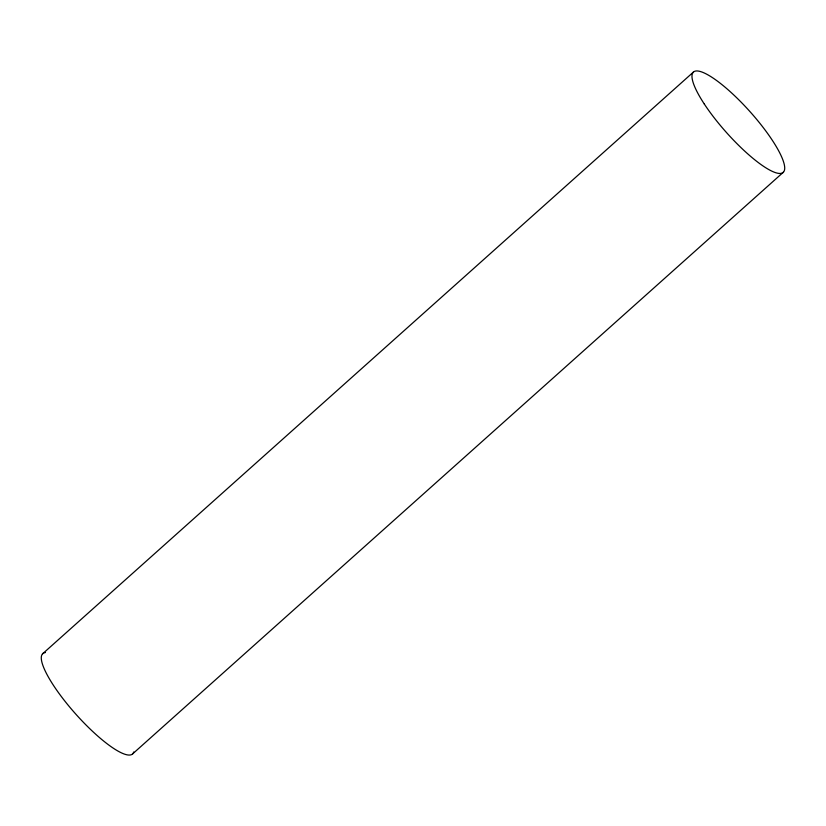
<?xml version="1.0" encoding="UTF-8"?>
<svg xmlns="http://www.w3.org/2000/svg" width="826" height="826" viewBox="0 0 826 826"><rect width="100%" height="100%" fill="white"/><g stroke="black" fill="none" stroke-linecap="round" stroke-linejoin="round"><path stroke-width="1.24" d="M42.601 653.8L693.262 72.213M132.738 753.787L783.399 172.2M133.75 751.959A67.319 15.735 48.2 0 1 75.342 713.612A67.319 15.735 48.2 0 1 45.44 652.55M704.31 104.035A67.319 15.735 48.2 0 0 782.625 172.81A67.319 15.735 48.2 0 0 728.067 89.766A67.319 15.735 48.2 0 0 704.31 104.035"/></g></svg>
